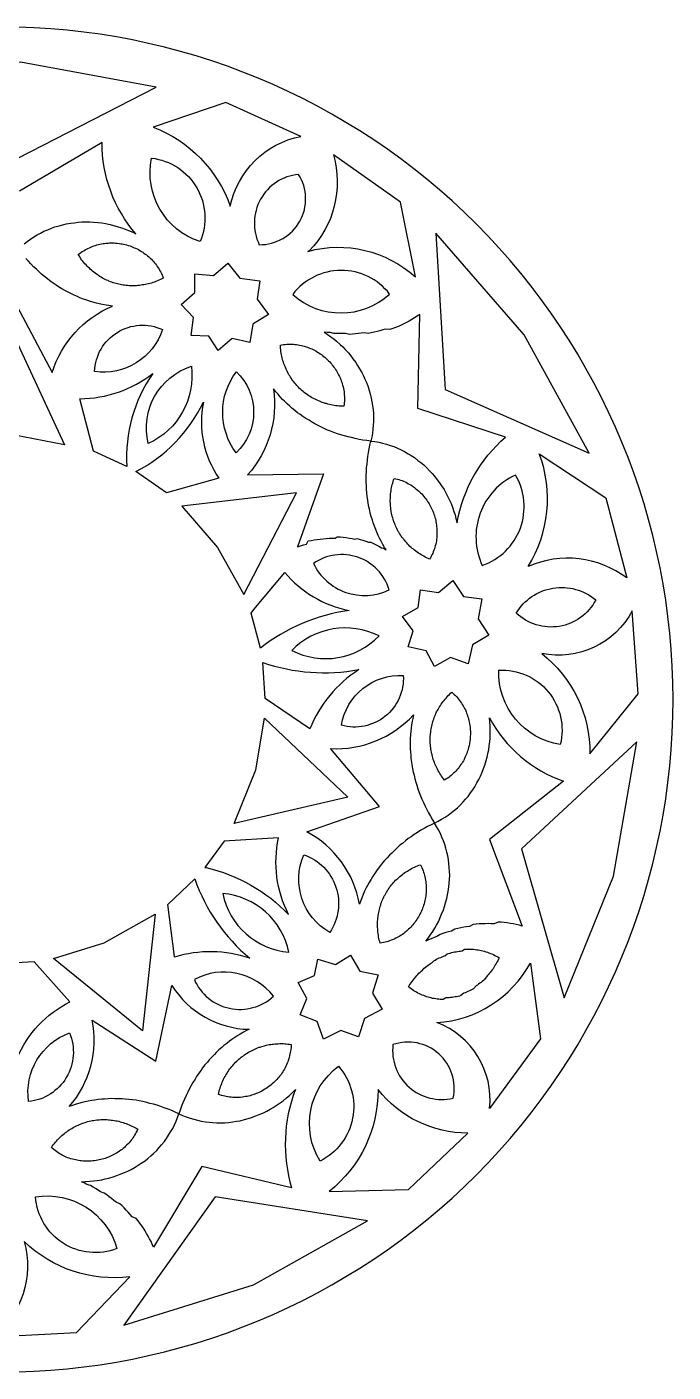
# Model space of a CAD drawing. Extents: x -168 to 168, y -168 to 168.
# Drawn here: x 6.5 to 168.5, y -168.5 to 168.5 of the extents above; entities that cross this region are included whole.
import ezdxf

# ---------------------------------------------------------------- set-up
doc = ezdxf.new("R2010")
doc.units = 0
doc.layers.add('IMPORT_-_20__CONVERTED_', color=18, linetype='CONTINUOUS')

msp = doc.modelspace()

# ---------------------------------------------------------------- linework, layer by layer
at = {"layer": 'IMPORT_-_20__CONVERTED_'}
for points in [[(0, 168.46, 0.414214), (-168.46, 0, 0.414214), (0, -168.46, 0.414214), (168.46, 0, 0.414214)], [(57.5, 123.54, -0.301617), (75.2, 141.05), (56.43, 149.57), (38.22, 143.34, -0.220287)], [(49.93, 114.69, -0.383013), (37.8, 135.6, -0.501478)], [(76.96, 112.24, -0.256836), (103.89, 105.83), (100.12, 124.57), (83.35, 136.39, -0.268777), (77.31, 112.37)], [(64.77, 113.92, 0.595872), (74.61, 131.52, 0.522629)], [(73.14, 101.46, 0.384958), (97.43, 101.55, 0.492911)], [(61.85, 56.27), (80.89, 56.53), (74.36, 38.23), (75.09, 38.49), (75.83, 38.72), (76.57, 38.94), (77.02, 39.7), (77.77, 39.86), (78.52, 39.99), (79.27, 40.1), (80.02, 40.2), (80.77, 40.27), (81.53, 40.33), (82.28, 40.37), (83.03, 40.38), (83.78, 40.38), (84.32, 40.78), (85.07, 40.72), (85.81, 40.64), (86.55, 40.55), (87.29, 40.43), (88.02, 40.3), (88.75, 40.14), (89.32, 40.3), (90.03, 40.1), (90.74, 39.87), (91.44, 39.63), (92.14, 39.37), (92.71, 39.37), (93.39, 39.06), (94.06, 38.73), (94.71, 38.38), (95.36, 38.02), (95.91, 37.87), (96.54, 37.46), (96.16, 38.03), (95.71, 38.84), (95.28, 39.65), (94.97, 40.25), (94.57, 41.08), (94.2, 41.92), (93.95, 42.55), (93.62, 43.4), (93.31, 44.27), (93.12, 44.93), (92.84, 45.8), (92.59, 46.69), (92.47, 47.38), (92.25, 48.28), (92.06, 49.19), (91.99, 49.92), (91.84, 50.84), (91.72, 51.76), (91.62, 52.69), (91.62, 53.46), (91.56, 54.4), (91.53, 55.34), (91.59, 56.17), (91.6, 57.12), (91.65, 58.07), (91.77, 58.94), (91.85, 59.91), (91.96, 60.87), (92.11, 61.84), (92.3, 62.77), (92.49, 63.74), (92.72, 64.72), (93.71, 64.59), (94.69, 64.42), (95.67, 64.18), (96.62, 63.93), (97.55, 63.66), (98.46, 63.35), (99.41, 62.92), (100.29, 62.54), (101.15, 62.13), (102.06, 61.56), (102.87, 61.08), (103.66, 60.58), (104.52, 59.9), (105.26, 59.33), (105.98, 58.74), (106.68, 58.13), (107.44, 57.3), (108.08, 56.64), (108.7, 55.95), (109.38, 55.03), (109.94, 54.3), (110.47, 53.55), (111.06, 52.56), (111.53, 51.76), (111.96, 50.96), (112.46, 49.91), (112.83, 49.06), (113.17, 48.21), (113.56, 47.12), (113.82, 46.24), (114.06, 45.35), (114.34, 44.23, -0.173907), (126.48, 65.73), (104.54, 72.92), (104.98, 96.42), (104.34, 95.98), (103.69, 95.57), (103.03, 95.17), (102.36, 94.79), (101.69, 94.42), (101.01, 94.08), (100.32, 93.76), (99.62, 93.45), (98.92, 93.17), (98.22, 92.9), (97.51, 92.65), (96.44, 92.78), (95.73, 92.55), (95.01, 92.34), (94.29, 92.15), (93.56, 91.98), (92.83, 91.83), (92.09, 91.69), (91.08, 91.85), (90.34, 91.73), (89.6, 91.64), (88.86, 91.56), (88.12, 91.5), (87.38, 91.46), (86.41, 91.65), (85.66, 91.63), (84.92, 91.63), (84.18, 91.65), (83.43, 91.68), (82.5, 91.89), (81.75, 91.95), (81.01, 92.03), (81.79, 91.53), (82.72, 90.86), (83.45, 90.3), (84.16, 89.72), (85.02, 88.95), (85.68, 88.31), (86.32, 87.65), (87.1, 86.8), (87.68, 86.08), (88.24, 85.35), (88.93, 84.44), (89.42, 83.66), (89.89, 82.86), (90.47, 81.89), (90.87, 81.06), (91.25, 80.21), (91.72, 79.2), (92.02, 78.32), (92.29, 77.43), (92.53, 76.52), (92.83, 75.48), (93, 74.55), (93.13, 73.61), (93.3, 72.56), (93.35, 71.61), (93.37, 70.65), (93.4, 69.61), (93.34, 68.65), (93.24, 67.67), (93.1, 66.7), (92.94, 65.7), (92.72, 64.73), (91.73, 64.86), (90.76, 64.99), (89.79, 65.16), (88.83, 65.36), (87.89, 65.59), (87.01, 65.77), (86.09, 66.04), (85.18, 66.33), (84.36, 66.55), (83.48, 66.88), (82.6, 67.24), (81.85, 67.49), (81, 67.88), (80.17, 68.3), (79.35, 68.74), (78.66, 69.04), (77.86, 69.51), (77.08, 70.01), (76.45, 70.36), (75.69, 70.88), (74.95, 71.43), (74.38, 71.82), (73.66, 72.39), (72.96, 72.99), (72.44, 73.43), (71.76, 74.05), (71.1, 74.69), (70.63, 75.18), (70, 75.84), (69.39, 76.53), (68.96, 77.07), (68.37, 77.78, -0.219193)], [(23.49, 82.16, -0.533034), (40.52, 92.67, -0.365008)], [(31.6, 58.38), (23.22, 62.2), (19.83, 75.34, 0.166176), (38.09, 81.68, 0.17083)], [(36.95, 64.14, -0.392703), (47.76, 83.48, -0.332074)], [(58.97, 61.8, -0.334858), (59.03, 82.1, -0.429795)], [(33.87, 57.1, 0.161968), (50.76, 74.44, 0.204555), (54.67, 55.42), (41.5, 51.77)], [(132.15, 33.3, 0.232265), (134.94, 61.53), (151.61, 50.51), (156.85, 30.45, 0.271575)], [(120.66, 33.57, 0.473013), (128.99, 56.23, 0.416658)], [(78.34, 34.07, 0.415267), (97.29, 27.47, 0.511714)], [(62.72, 21.64), (63.42, 22.57), (71.17, 31.85, 0.174104), (87.26, 22.3, 0.132401), (65.06, 12.85)], [(129.17, 21.63, -0.463451), (149.07, 24.93, -0.498811)], [(147.61, -13.59), (159.73, 1.45), (158.21, 22.21, -0.333677), (135.53, 11.55, -0.233255)], [(72.92, 12.3, 0.331822), (94.77, 15.92, 0.324923)], [(77.44, -7.36), (66.28, 0.26), (65.66, 9.25, 0.128322), (89.72, 7.48, 0.155382)], [(140.2, -11.3, -0.377907), (124.77, 7.35, -0.504153)], [(85.34, -6.44, -0.378549), (100.86, 6.04, -0.517451)], [(89.89, -51.23, 0.228281), (76.68, -33.14), (94.91, -26.84), (82.64, -12.3, 0.221864), (103.41, -3.85), (103.23, -4.75), (103.09, -5.42), (102.94, -6.32), (102.83, -7.23), (102.75, -7.9), (102.67, -8.81), (102.61, -9.73), (102.61, -10.4), (102.59, -11.32), (102.6, -12.24), (102.63, -13.16), (102.71, -13.84), (102.78, -14.76), (102.88, -15.67), (103.02, -16.37), (103.16, -17.29), (103.33, -18.2), (103.54, -18.92), (103.74, -19.83), (103.98, -20.74), (104.26, -21.48), (104.53, -22.38), (104.83, -23.28), (105.16, -24.17), (105.53, -24.94), (105.9, -25.83), (106.3, -26.7), (106.75, -27.51), (107.19, -28.38), (107.66, -29.24), (108.17, -30.1), (108.7, -30.94), (109.6, -30.48), (110.46, -30), (111.31, -29.49), (112.13, -28.96), (112.93, -28.32), (113.69, -27.73), (114.43, -27.11), (115.16, -26.35), (115.83, -25.67), (116.48, -24.98), (117.1, -24.27), (117.71, -23.37), (118.26, -22.61), (118.79, -21.84), (119.31, -20.85), (119.76, -20.04), (120.18, -19.22), (120.61, -18.16), (120.96, -17.3), (121.28, -16.44), (121.6, -15.32), (121.85, -14.44), (122.06, -13.54), (122.25, -12.64), (122.41, -11.49), (122.52, -10.57), (122.6, -9.66), (122.65, -8.49), (122.65, -7.57), (122.62, -6.65), (122.55, -5.49), (122.45, -4.58, 0.186621), (141, -20.47), (122.49, -35.04), (130.67, -56.76), (129.91, -56.56), (129.16, -56.38), (128.41, -56.22), (127.65, -56.08), (126.9, -55.96), (126.14, -55.86), (125.38, -55.79), (124.63, -55.73), (123.64, -56.2), (122.88, -56.16), (122.13, -56.14), (121.38, -56.15), (120.63, -56.17), (119.88, -56.21), (119.14, -56.27), (118.39, -56.35), (117.46, -56.83), (116.72, -56.92), (115.99, -57.04), (115.26, -57.18), (114.53, -57.33), (113.8, -57.5), (112.93, -57.99), (112.21, -58.18), (111.49, -58.39), (110.79, -58.62), (110.08, -58.86), (109.25, -59.37), (108.56, -59.63), (107.87, -59.91), (107.19, -60.21), (106.51, -60.52), (107.08, -59.8), (107.63, -59.06), (108.26, -58.09), (108.74, -57.31), (109.19, -56.51), (109.73, -55.48), (110.11, -54.64), (110.47, -53.8), (110.9, -52.72), (111.18, -51.85), (111.44, -50.97), (111.76, -49.86), (111.94, -48.96), (112.09, -48.05), (112.29, -46.93), (112.36, -46.01), (112.4, -45.08), (112.48, -43.97), (112.44, -43.04), (112.37, -42.1), (112.27, -41.17), (112.17, -40.09), (111.98, -39.16), (111.77, -38.23), (111.55, -37.2), (111.25, -36.29), (110.91, -35.39), (110.55, -34.48), (110.15, -33.54), (109.7, -32.66), (109.21, -31.8), (108.7, -30.94), (107.8, -31.38), (106.92, -31.84), (106.06, -32.32), (105.25, -32.76), (104.42, -33.28), (103.62, -33.81), (102.84, -34.38), (102.11, -34.83), (101.37, -35.42), (100.64, -36.03), (99.99, -36.5), (99.29, -37.13), (98.62, -37.78), (97.97, -38.45), (97.4, -38.95), (96.78, -39.64), (96.18, -40.35), (95.68, -40.87), (95.12, -41.6), (94.58, -42.34), (94.14, -42.89), (93.63, -43.65), (93.14, -44.43), (92.77, -45), (92.31, -45.8), (91.88, -46.61), (91.57, -47.21), (91.17, -48.04), (90.8, -48.88), (90.55, -49.51), (90.2, -50.36)], [(51.5, -42.11, -0.145125), (72.1, -53.82, -0.173656), (69.61, -34.68), (55.94, -35.48), (51.12, -42.11)], [(82.44, -58.33, -0.386006), (75.97, -38.89, -0.492298)], [(43.54, -64.52), (43.54, -64.38), (41.82, -51.34), (48.63, -44.94, 0.136448), (62.39, -64.79, 0.157436)], [(72.17, -63.31, 0.333971), (55.61, -48.61, 0.331289)], [(4.13, -89.83, -0.183504), (17.32, -75.76), (8.33, -65.67), (-0.66, -66.18, -0.117957)], [(122.49, -102.45, 0.341413), (109.26, -80.92, 0.257829), (132.7, -66.02), (135.23, -84.97)], [(48.5, -70.17, 0.514318), (68.32, -74.34, 0.36904)], [(17.11, -101.98, 0.23684), (22.9, -80.28), (38.86, -90.58), (42.89, -71.63, 0.252575), (62.23, -82.61), (61.59, -82.9), (60.79, -83.34), (60, -83.81), (59.41, -84.16), (58.64, -84.66), (57.88, -85.18), (57.33, -85.58), (56.6, -86.13), (55.88, -86.7), (55.37, -87.16), (54.67, -87.76), (54, -88.39), (53.52, -88.91), (52.86, -89.56), (52.23, -90.23), (51.78, -90.81), (51.17, -91.51), (50.58, -92.23), (50.17, -92.88), (49.6, -93.63), (49.06, -94.39), (48.68, -95.11), (48.16, -95.91), (47.67, -96.72), (47.21, -97.56), (46.85, -98.36), (46.42, -99.22), (46.01, -100.1), (45.63, -101), (45.3, -101.89), (44.95, -102.82), (44.63, -103.76), (45.54, -104.17), (46.46, -104.55), (47.43, -104.87), (48.37, -105.15), (49.31, -105.4), (50.24, -105.62), (51.28, -105.76), (52.23, -105.89), (53.17, -105.99), (54.12, -106.06), (55.19, -106.01), (56.13, -106), (57.07, -105.95), (58.16, -105.78), (59.08, -105.65), (59.99, -105.5), (61.08, -105.2), (61.98, -104.97), (62.86, -104.71), (63.92, -104.29), (64.78, -103.96), (65.63, -103.6), (66.66, -103.07), (67.47, -102.64), (68.26, -102.18), (69.24, -101.56), (69.99, -101.03), (70.73, -100.48), (71.63, -99.77), (72.32, -99.16), (72.99, -98.52), (73.81, -97.72, 0.165663), (72.88, -122.35), (50.39, -116.95), (38.29, -137.17), (37.97, -136.46), (37.64, -135.76), (37.29, -135.07), (36.93, -134.39), (36.55, -133.73), (36.15, -133.08), (35.74, -132.44), (35.31, -131.81), (34.87, -131.2), (34.41, -130.6), (33.94, -130.01), (32.95, -129.57), (32.46, -129), (31.96, -128.44), (31.45, -127.89), (30.92, -127.36), (30.38, -126.84), (29.83, -126.34), (28.87, -125.94), (28.3, -125.46), (27.73, -124.98), (27.14, -124.53), (26.54, -124.09), (25.94, -123.66), (25, -123.3), (24.38, -122.89), (23.75, -122.5), (23.11, -122.12), (22.46, -121.75), (21.55, -121.45), (20.89, -121.1), (20.22, -120.77), (21.14, -120.76), (22.3, -120.68), (23.21, -120.59), (24.13, -120.48), (25.28, -120.27), (26.17, -120.08), (27.07, -119.86), (28.19, -119.55), (29.06, -119.25), (29.92, -118.92), (31, -118.51), (31.83, -118.1), (32.64, -117.68), (33.66, -117.16), (34.44, -116.66), (35.21, -116.14), (36.15, -115.53), (36.86, -114.94), (37.57, -114.32), (38.25, -113.68), (39.06, -112.95), (39.69, -112.25), (40.3, -111.52), (41, -110.72), (41.54, -109.94), (42.06, -109.13), (42.56, -108.3), (43.09, -107.42), (43.51, -106.54), (43.91, -105.63), (44.3, -104.71), (44.62, -103.76), (43.71, -103.35), (42.82, -102.95), (41.9, -102.59), (40.98, -102.26), (40.14, -101.93), (39.21, -101.64), (38.29, -101.38), (37.36, -101.16), (36.56, -100.9), (35.63, -100.72), (34.7, -100.56), (33.93, -100.38), (33, -100.26), (32.07, -100.18), (31.14, -100.12), (30.41, -100.01), (29.48, -99.99), (28.56, -100), (27.85, -99.96), (26.93, -100), (26.01, -100.08), (25.32, -100.1), (24.41, -100.21), (23.5, -100.34), (22.84, -100.44), (21.93, -100.61), (21.04, -100.81), (20.39, -100.97), (19.5, -101.2), (18.62, -101.46), (17.98, -101.69)], [(6.97, -100.7, -0.354054), (17.22, -83.51, -0.503691)], [(113.35, -99.84, 0.585189), (98.26, -86.45, 0.522039)], [(80, -115.6, -0.391834), (84.64, -91.88, -0.492892)], [(82.28, -123.22), (102.17, -122.71), (117.04, -108.62, -0.228966), (94.52, -97.69, -0.231591)], [(8.7, -124.58, -0.380051), (29.12, -137.53, -0.502864)], [(-1.84, -159.63), (18.95, -158.53), (32.31, -144.6, -0.226115), (5.88, -135.78, -0.299293)]]:
    msp.add_lwpolyline(points, format="xyb", close=True, dxfattribs=at)
for points in [[(4.3, 135.61), (38.95, 153.36), (4.91, 159.63), (-28.36, 156.31)], [(111.36, 77.65), (147.43, 61.68), (131.12, 91.35), (109.05, 116.82)], [(40.73, 105.54), (40.37, 105.35), (39.99, 105.17), (39.62, 105), (39.24, 104.85), (38.86, 104.7), (38.48, 104.57), (38.14, 104.43), (37.76, 104.31), (37.38, 104.2), (37, 104.1), (36.61, 104.02), (36.23, 103.94), (35.84, 103.87), (35.45, 103.82), (35.07, 103.77), (34.77, 103.7), (34.38, 103.67), (33.99, 103.64), (33.61, 103.63), (33.22, 103.63), (32.84, 103.63), (32.45, 103.65), (32.18, 103.64), (31.8, 103.67), (31.42, 103.7), (31.04, 103.75), (30.66, 103.81), (30.28, 103.87), (29.91, 103.95), (29.54, 104.03), (29.28, 104.08), (28.92, 104.18), (28.55, 104.28), (28.18, 104.4), (27.82, 104.52), (27.46, 104.65), (27.11, 104.79), (26.87, 104.91), (26.52, 105.06), (26.17, 105.22), (25.83, 105.39), (25.49, 105.57), (25.16, 105.76), (24.82, 105.95), (24.6, 106.13), (24.28, 106.34), (23.95, 106.56), (23.64, 106.78), (23.33, 107.01), (23.02, 107.26), (22.72, 107.5), (22.43, 107.76), (22.21, 108.02), (21.92, 108.29), (21.64, 108.56), (21.36, 108.85), (21.1, 109.15), (20.83, 109.45), (20.58, 109.76), (20.33, 110.08), (20.09, 110.41), (19.88, 110.75), (19.64, 111.09), (19.42, 111.44), (19.74, 111.7), (20.07, 111.94), (20.43, 112.17), (20.77, 112.39), (21.12, 112.6), (21.48, 112.79), (21.83, 112.98), (22.19, 113.16), (22.55, 113.32), (22.92, 113.47), (23.28, 113.62), (23.73, 113.73), (24.1, 113.84), (24.48, 113.94), (24.86, 114.04), (25.23, 114.12), (25.62, 114.19), (26, 114.25), (26.38, 114.31), (26.87, 114.32), (27.25, 114.34), (27.63, 114.35), (28.02, 114.35), (28.4, 114.34), (28.78, 114.33), (29.16, 114.3), (29.66, 114.23), (30.04, 114.17), (30.41, 114.1), (30.79, 114.03), (31.16, 113.94), (31.53, 113.85), (31.9, 113.74), (32.38, 113.6), (32.74, 113.46), (33.09, 113.32), (33.45, 113.17), (33.79, 113.01), (34.14, 112.84), (34.48, 112.67), (34.81, 112.48), (35.25, 112.24), (35.57, 112.03), (35.88, 111.81), (36.19, 111.58), (36.5, 111.35), (36.79, 111.1), (37.08, 110.85), (37.46, 110.55), (37.73, 110.28), (38, 109.99), (38.25, 109.7), (38.51, 109.4), (38.75, 109.09), (38.99, 108.77), (39.22, 108.45), (39.44, 108.11), (39.69, 107.75), (39.89, 107.4), (40.07, 107.04), (40.25, 106.68), (40.42, 106.3), (40.58, 105.92)], [(48.31, 95.66), (45.16, 98.9), (48.63, 101.98), (48.6, 106.61), (53.33, 106.23), (56.88, 109.32), (59.93, 105.56), (64.93, 104.9), (64.21, 100.26), (67.07, 96.47), (63.13, 94.02), (62.38, 89.45), (57.95, 90.38), (54.44, 87.42), (52.11, 90.98), (47.68, 91.13)], [(3.67, 90.29), (16, 63.78), (3.06, 66.27), (-11.14, 64.99)], [(85.98, 73.45), (85.56, 73.46), (85.15, 73.48), (84.75, 73.5), (84.35, 73.54), (83.95, 73.59), (83.55, 73.65), (83.15, 73.72), (82.76, 73.8), (82.37, 73.89), (81.99, 73.99), (81.61, 74.1), (81.28, 74.16), (80.91, 74.28), (80.54, 74.41), (80.18, 74.55), (79.82, 74.7), (79.47, 74.86), (79.12, 75.02), (78.77, 75.2), (78.5, 75.3), (78.16, 75.49), (77.83, 75.68), (77.5, 75.88), (77.18, 76.09), (76.87, 76.31), (76.56, 76.53), (76.33, 76.68), (76.03, 76.91), (75.74, 77.16), (75.45, 77.4), (75.16, 77.66), (74.89, 77.92), (74.62, 78.19), (74.44, 78.38), (74.18, 78.66), (73.92, 78.95), (73.67, 79.24), (73.43, 79.53), (73.2, 79.84), (72.97, 80.15), (72.84, 80.39), (72.62, 80.7), (72.41, 81.03), (72.21, 81.35), (72.02, 81.69), (71.83, 82.03), (71.66, 82.37), (71.49, 82.72), (71.4, 83.02), (71.24, 83.37), (71.09, 83.73), (70.95, 84.1), (70.83, 84.47), (70.71, 84.85), (70.6, 85.23), (70.5, 85.61), (70.44, 85.97), (70.35, 86.36), (70.27, 86.75), (70.21, 87.15), (70.15, 87.56), (70.1, 87.97), (70.07, 88.38), (70.05, 88.79), (70.46, 88.86), (70.87, 88.91), (71.27, 88.95), (71.68, 88.98), (72.08, 89), (72.49, 89.01), (72.89, 89.01), (73.33, 88.96), (73.72, 88.92), (74.12, 88.88), (74.51, 88.83), (74.89, 88.76), (75.28, 88.69), (75.66, 88.6), (76.04, 88.5), (76.48, 88.34), (76.85, 88.22), (77.21, 88.09), (77.57, 87.94), (77.92, 87.79), (78.27, 87.63), (78.62, 87.46), (78.96, 87.29), (79.37, 87.02), (79.7, 86.82), (80.02, 86.61), (80.33, 86.39), (80.64, 86.16), (80.94, 85.93), (81.24, 85.69), (81.61, 85.35), (81.88, 85.09), (82.15, 84.82), (82.42, 84.54), (82.67, 84.26), (82.92, 83.97), (83.16, 83.67), (83.47, 83.28), (83.69, 82.97), (83.9, 82.65), (84.1, 82.33), (84.3, 81.99), (84.48, 81.66), (84.66, 81.31), (84.89, 80.9), (85.04, 80.54), (85.19, 80.18), (85.32, 79.82), (85.44, 79.45), (85.55, 79.07), (85.66, 78.7), (85.75, 78.32), (85.88, 77.88), (85.94, 77.49), (86, 77.1), (86.04, 76.7), (86.07, 76.31), (86.09, 75.91), (86.1, 75.5), (86.1, 75.1), (86.09, 74.69), (86.07, 74.27), (86.03, 73.86)], [(107.46, 35.14), (107.09, 35.31), (106.71, 35.49), (106.35, 35.68), (105.99, 35.88), (105.65, 36.05), (105.3, 36.25), (104.96, 36.47), (104.63, 36.69), (104.31, 36.92), (103.99, 37.15), (103.68, 37.4), (103.38, 37.65), (103.11, 37.83), (102.82, 38.09), (102.53, 38.36), (102.26, 38.63), (101.99, 38.91), (101.73, 39.2), (101.48, 39.49), (101.23, 39.79), (101.03, 39.99), (100.8, 40.29), (100.57, 40.6), (100.35, 40.92), (100.14, 41.24), (99.94, 41.56), (99.75, 41.89), (99.61, 42.12), (99.43, 42.45), (99.25, 42.79), (99.09, 43.13), (98.93, 43.48), (98.78, 43.83), (98.64, 44.19), (98.51, 44.55), (98.43, 44.79), (98.31, 45.16), (98.2, 45.52), (98.1, 45.89), (98.01, 46.26), (97.92, 46.64), (97.85, 47.01), (97.83, 47.29), (97.77, 47.67), (97.71, 48.05), (97.67, 48.44), (97.64, 48.82), (97.61, 49.21), (97.6, 49.6), (97.6, 49.99), (97.64, 50.31), (97.64, 50.7), (97.67, 51.09), (97.69, 51.48), (97.74, 51.88), (97.79, 52.27), (97.85, 52.66), (97.93, 53.06), (98.02, 53.42), (98.11, 53.82), (98.21, 54.21), (98.32, 54.61), (98.44, 55), (98.57, 55.39), (98.98, 55.3), (99.38, 55.2), (99.77, 55.09), (100.16, 54.96), (100.54, 54.83), (100.94, 54.65), (101.3, 54.49), (101.66, 54.32), (102.02, 54.14), (102.37, 53.95), (102.71, 53.75), (103.04, 53.55), (103.37, 53.33), (103.73, 53.04), (104.04, 52.8), (104.34, 52.55), (104.64, 52.3), (104.92, 52.04), (105.2, 51.78), (105.47, 51.5), (105.74, 51.22), (106.04, 50.84), (106.28, 50.54), (106.51, 50.24), (106.74, 49.93), (106.96, 49.61), (107.17, 49.29), (107.37, 48.97), (107.61, 48.52), (107.78, 48.19), (107.95, 47.84), (108.11, 47.49), (108.25, 47.14), (108.39, 46.79), (108.52, 46.43), (108.64, 46.07), (108.8, 45.59), (108.89, 45.22), (108.97, 44.85), (109.05, 44.47), (109.11, 44.09), (109.17, 43.71), (109.21, 43.33), (109.28, 42.85), (109.29, 42.46), (109.3, 42.08), (109.29, 41.69), (109.28, 41.3), (109.25, 40.91), (109.22, 40.53), (109.17, 40.14), (109.14, 39.68), (109.06, 39.29), (108.97, 38.91), (108.87, 38.52), (108.76, 38.14), (108.64, 37.76), (108.51, 37.38), (108.37, 37), (108.22, 36.6), (108.05, 36.23), (107.87, 35.87), (107.67, 35.5)], [(54.31, 38.1), (60.91, 26.33), (74.07, 51.8), (45.37, 48.41)], [(104.58, 23.08), (105.14, 27.45), (109.69, 26.77), (113.25, 29.8), (115.97, 25.77), (120.57, 25.18), (119.62, 20.2), (122.25, 16.12), (118.19, 13.68), (117.08, 8.94), (112.68, 10.51), (108.67, 8.26), (106.59, 12.15), (102.07, 13.2), (103.34, 17.21), (100.67, 20.75)], [(111.2, -20.2), (110.95, -19.87), (110.7, -19.55), (110.46, -19.22), (110.24, -18.88), (110.02, -18.53), (109.81, -18.19), (109.62, -17.84), (109.44, -17.48), (109.26, -17.12), (109.1, -16.76), (108.93, -16.47), (108.78, -16.11), (108.64, -15.74), (108.5, -15.37), (108.38, -15), (108.27, -14.63), (108.17, -14.26), (108.08, -13.88), (107.98, -13.61), (107.9, -13.23), (107.83, -12.85), (107.77, -12.47), (107.72, -12.09), (107.68, -11.71), (107.65, -11.33), (107.63, -10.95), (107.6, -10.69), (107.59, -10.3), (107.59, -9.92), (107.6, -9.54), (107.62, -9.16), (107.65, -8.78), (107.68, -8.4), (107.72, -8.15), (107.77, -7.77), (107.83, -7.39), (107.9, -7.02), (107.97, -6.64), (108.06, -6.27), (108.16, -5.9), (108.26, -5.53), (108.37, -5.28), (108.48, -4.91), (108.61, -4.55), (108.75, -4.19), (108.89, -3.83), (109.05, -3.48), (109.21, -3.13), (109.39, -2.78), (109.56, -2.52), (109.75, -2.18), (109.94, -1.84), (110.15, -1.51), (110.36, -1.17), (110.59, -0.85), (110.82, -0.53), (111.06, -0.21), (111.32, 0.1), (111.57, 0.37), (111.84, 0.68), (112.11, 0.98), (112.4, 1.27), (112.69, 1.56), (113, 1.84), (113.31, 1.57), (113.61, 1.29), (113.9, 1), (114.19, 0.71), (114.46, 0.41), (114.72, 0.06), (114.97, -0.26), (115.2, -0.58), (115.43, -0.91), (115.64, -1.24), (115.85, -1.58), (116.05, -1.92), (116.23, -2.26), (116.41, -2.61), (116.57, -3.05), (116.72, -3.41), (116.86, -3.78), (116.98, -4.14), (117.1, -4.51), (117.21, -4.88), (117.31, -5.25), (117.4, -5.62), (117.47, -6.11), (117.53, -6.49), (117.58, -6.87), (117.62, -7.25), (117.65, -7.63), (117.67, -8.02), (117.68, -8.4), (117.68, -8.78), (117.65, -9.29), (117.62, -9.67), (117.58, -10.05), (117.54, -10.42), (117.48, -10.8), (117.41, -11.18), (117.33, -11.55), (117.23, -12.05), (117.13, -12.41), (117.01, -12.78), (116.89, -13.14), (116.75, -13.5), (116.61, -13.86), (116.45, -14.21), (116.29, -14.56), (116.1, -15), (115.91, -15.34), (115.71, -15.67), (115.5, -16), (115.28, -16.32), (115.06, -16.64), (114.82, -16.95), (114.58, -17.26), (114.31, -17.63), (114.04, -17.91), (113.76, -18.2), (113.47, -18.47), (113.17, -18.74), (112.87, -19), (112.55, -19.26), (112.23, -19.51), (111.89, -19.75), (111.55, -19.99)], [(63.91, -17.61), (66.11, -4.66), (86.96, -24.47), (58.51, -31.09)], [(130.44, -37.41), (141.17, -74.7), (153.49, -44.26), (159.39, -10.57)], [(95.06, -61.05), (94.95, -60.65), (94.85, -60.25), (94.76, -59.85), (94.68, -59.45), (94.61, -59.05), (94.55, -58.65), (94.51, -58.25), (94.48, -57.86), (94.45, -57.46), (94.41, -57.12), (94.39, -56.72), (94.39, -56.33), (94.4, -55.94), (94.42, -55.55), (94.45, -55.16), (94.49, -54.77), (94.55, -54.39), (94.56, -54.09), (94.62, -53.71), (94.69, -53.33), (94.77, -52.96), (94.86, -52.58), (94.96, -52.21), (95.07, -51.85), (95.19, -51.48), (95.26, -51.22), (95.39, -50.86), (95.52, -50.51), (95.67, -50.15), (95.83, -49.81), (95.99, -49.46), (96.17, -49.12), (96.29, -48.89), (96.47, -48.56), (96.66, -48.23), (96.86, -47.9), (97.07, -47.58), (97.29, -47.27), (97.51, -46.96), (97.69, -46.75), (97.92, -46.45), (98.16, -46.15), (98.41, -45.86), (98.67, -45.57), (98.94, -45.29), (99.21, -45.02), (99.45, -44.84), (99.73, -44.58), (100.02, -44.32), (100.32, -44.07), (100.63, -43.82), (100.94, -43.58), (101.26, -43.36), (101.58, -43.13), (101.89, -42.98), (102.23, -42.76), (102.57, -42.56), (102.92, -42.36), (103.28, -42.17), (103.64, -41.99), (104.01, -41.82), (104.39, -41.66), (104.77, -41.51), (105.16, -41.37), (105.34, -41.75), (105.51, -42.12), (105.67, -42.5), (105.81, -42.88), (105.95, -43.26), (106.07, -43.65), (106.18, -44.03), (106.28, -44.42), (106.37, -44.81), (106.42, -45.25), (106.48, -45.64), (106.53, -46.03), (106.57, -46.42), (106.59, -46.81), (106.61, -47.2), (106.62, -47.59), (106.61, -47.98), (106.55, -48.45), (106.51, -48.83), (106.47, -49.22), (106.42, -49.6), (106.35, -49.98), (106.28, -50.35), (106.2, -50.73), (106.05, -51.2), (105.94, -51.57), (105.82, -51.93), (105.69, -52.29), (105.55, -52.64), (105.4, -53), (105.25, -53.34), (105.02, -53.79), (104.84, -54.13), (104.65, -54.46), (104.45, -54.79), (104.24, -55.11), (104.03, -55.42), (103.8, -55.73), (103.52, -56.14), (103.27, -56.43), (103.01, -56.71), (102.75, -56.99), (102.48, -57.27), (102.2, -57.53), (101.92, -57.79), (101.63, -58.04), (101.27, -58.37), (100.96, -58.6), (100.64, -58.82), (100.32, -59.03), (99.99, -59.24), (99.65, -59.44), (99.3, -59.63), (98.95, -59.81), (98.56, -60.02), (98.19, -60.18), (97.82, -60.32), (97.44, -60.45), (97.06, -60.58), (96.67, -60.69), (96.28, -60.8), (95.88, -60.89), (95.47, -60.98)], [(35.53, -82.98), (13.22, -64.88), (25.9, -60.95), (38.65, -53.77)], [(102.13, -71.98), (102.35, -71.63), (102.57, -71.28), (102.81, -70.95), (103.05, -70.62), (103.3, -70.3), (103.56, -69.99), (103.98, -69.44), (104.24, -69.14), (104.52, -68.86), (104.79, -68.57), (105.08, -68.3), (105.37, -68.03), (105.66, -67.78), (106.12, -67.27), (106.43, -67.03), (106.74, -66.79), (107.05, -66.56), (107.37, -66.34), (107.69, -66.13), (108.02, -65.93), (108.52, -65.45), (108.86, -65.26), (109.19, -65.08), (109.54, -64.91), (109.88, -64.74), (110.23, -64.58), (110.58, -64.44), (110.94, -64.3), (111.3, -64.17), (111.85, -63.72), (112.21, -63.61), (112.58, -63.5), (112.95, -63.4), (113.32, -63.31), (113.69, -63.23), (114.07, -63.16), (114.44, -63.1), (114.82, -63.04), (115.2, -63), (115.58, -62.97), (116.18, -62.55), (116.57, -62.52), (116.95, -62.51), (117.34, -62.51), (117.72, -62.52), (118.11, -62.54), (118.49, -62.57), (118.88, -62.61), (119.26, -62.66), (119.65, -62.72), (120.03, -62.79), (120.41, -62.87), (120.8, -62.96), (121.18, -63.06), (121.56, -63.18), (121.93, -63.3), (122.31, -63.44), (122.68, -63.58), (123.06, -63.74), (123.43, -63.91), (123.79, -64.08), (124.15, -64.27), (124.52, -64.47), (124.87, -64.68), (124.7, -65.06), (124.51, -65.43), (124.32, -65.79), (124.12, -66.15), (123.91, -66.49), (123.37, -67.42), (123.13, -67.74), (122.89, -68.06), (122.64, -68.37), (122.38, -68.67), (122.12, -68.96), (121.85, -69.25), (121.24, -70.09), (120.95, -70.35), (120.66, -70.6), (120.35, -70.85), (120.05, -71.08), (119.73, -71.31), (119.41, -71.53), (119.09, -71.74), (118.43, -72.47), (118.1, -72.65), (117.75, -72.83), (117.41, -72.99), (117.06, -73.15), (116.7, -73.3), (116.35, -73.43), (115.99, -73.56), (115.31, -74.17), (114.94, -74.27), (114.57, -74.36), (114.2, -74.44), (113.82, -74.51), (113.45, -74.58), (113.07, -74.63), (112.69, -74.67), (112.31, -74.71), (111.93, -74.73), (111.55, -74.75), (110.88, -75.16), (110.5, -75.15), (110.11, -75.12), (109.73, -75.09), (109.35, -75.04), (108.97, -74.99), (108.59, -74.92), (108.21, -74.85), (107.83, -74.76), (107.45, -74.67), (107.08, -74.56), (106.71, -74.45), (106.33, -74.32), (105.97, -74.18), (105.6, -74.03), (105.24, -73.87), (104.88, -73.71), (104.52, -73.53), (104.17, -73.34), (103.82, -73.14), (103.47, -72.93), (103.13, -72.71), (102.79, -72.47), (102.46, -72.23)], [(83.9, -66.41), (87.64, -64.07), (89.97, -68.06), (94.54, -68.93), (93.15, -73.59), (95.57, -77.54), (91.14, -79.93), (89.64, -84.53), (85.2, -82.93), (80.84, -85.06), (79.26, -80.66), (74.98, -78.98), (76.69, -74.9), (74.48, -70.9), (78.57, -69.17), (79.48, -65.03)], [(54.53, -98.92), (54.62, -98.51), (54.72, -98.11), (54.84, -97.72), (54.96, -97.33), (55.09, -96.95), (55.24, -96.57), (55.35, -96.22), (55.5, -95.85), (55.66, -95.49), (55.83, -95.13), (56.01, -94.78), (56.2, -94.44), (56.4, -94.1), (56.6, -93.77), (56.74, -93.49), (56.96, -93.16), (57.18, -92.85), (57.41, -92.53), (57.65, -92.23), (57.89, -91.93), (58.15, -91.64), (58.41, -91.36), (58.58, -91.14), (58.84, -90.86), (59.12, -90.6), (59.4, -90.34), (59.68, -90.08), (59.98, -89.84), (60.27, -89.6), (60.48, -89.43), (60.78, -89.21), (61.09, -88.98), (61.41, -88.77), (61.73, -88.57), (62.06, -88.37), (62.39, -88.18), (62.63, -88.06), (62.97, -87.89), (63.31, -87.71), (63.66, -87.55), (64.01, -87.4), (64.36, -87.25), (64.72, -87.12), (65, -87.06), (65.37, -86.93), (65.74, -86.81), (66.11, -86.71), (66.48, -86.61), (66.86, -86.52), (67.24, -86.45), (67.63, -86.38), (67.96, -86.37), (68.35, -86.31), (68.74, -86.26), (69.13, -86.23), (69.53, -86.21), (69.93, -86.19), (70.33, -86.19), (70.73, -86.2), (71.14, -86.22), (71.52, -86.26), (71.93, -86.29), (72.34, -86.33), (72.75, -86.39), (72.74, -86.8), (72.72, -87.21), (72.68, -87.62), (72.61, -88.05), (72.54, -88.44), (72.46, -88.84), (72.38, -89.23), (72.28, -89.62), (72.17, -90), (72.05, -90.38), (71.92, -90.75), (71.79, -91.12), (71.57, -91.53), (71.41, -91.88), (71.24, -92.23), (71.05, -92.57), (70.86, -92.91), (70.66, -93.24), (70.46, -93.57), (70.24, -93.89), (69.93, -94.26), (69.69, -94.56), (69.44, -94.85), (69.19, -95.14), (68.93, -95.42), (68.66, -95.69), (68.39, -95.96), (68.01, -96.28), (67.71, -96.53), (67.41, -96.76), (67.11, -96.99), (66.8, -97.21), (66.48, -97.43), (66.16, -97.63), (65.73, -97.89), (65.4, -98.07), (65.06, -98.25), (64.71, -98.41), (64.36, -98.56), (64, -98.71), (63.65, -98.84), (63.19, -99.03), (62.82, -99.14), (62.45, -99.24), (62.08, -99.32), (61.7, -99.41), (61.32, -99.47), (60.94, -99.54), (60.55, -99.59), (60.09, -99.66), (59.7, -99.68), (59.31, -99.69), (58.92, -99.69), (58.52, -99.68), (58.13, -99.66), (57.73, -99.63), (57.33, -99.58), (56.9, -99.54), (56.5, -99.47), (56.11, -99.38), (55.71, -99.28), (55.31, -99.17), (54.92, -99.05)], [(12.67, -112.21), (12.91, -111.87), (13.16, -111.54), (13.42, -111.22), (13.68, -110.91), (13.95, -110.61), (14.19, -110.32), (14.46, -110.03), (14.75, -109.75), (15.04, -109.48), (15.33, -109.21), (15.63, -108.96), (15.94, -108.71), (16.25, -108.48), (16.57, -108.25), (16.8, -108.04), (17.13, -107.82), (17.45, -107.62), (17.78, -107.42), (18.12, -107.23), (18.46, -107.05), (18.81, -106.88), (19.15, -106.72), (19.39, -106.58), (19.74, -106.42), (20.1, -106.28), (20.46, -106.15), (20.82, -106.02), (21.18, -105.91), (21.55, -105.8), (21.79, -105.73), (22.16, -105.63), (22.54, -105.55), (22.91, -105.47), (23.29, -105.41), (23.66, -105.35), (24.04, -105.3), (24.42, -105.26), (24.68, -105.26), (25.06, -105.23), (25.45, -105.21), (25.83, -105.2), (26.21, -105.21), (26.6, -105.22), (26.98, -105.24), (27.26, -105.29), (27.65, -105.33), (28.03, -105.37), (28.42, -105.42), (28.8, -105.49), (29.18, -105.56), (29.56, -105.65), (29.94, -105.74), (30.25, -105.86), (30.63, -105.97), (31.01, -106.08), (31.39, -106.21), (31.76, -106.35), (32.13, -106.5), (32.5, -106.66), (32.87, -106.83), (33.24, -107.02), (33.58, -107.21), (33.94, -107.4), (34.31, -107.61), (34.14, -107.99), (33.96, -108.36), (33.75, -108.73), (33.54, -109.08), (33.33, -109.43), (33.11, -109.76), (32.88, -110.09), (32.64, -110.41), (32.39, -110.73), (32.14, -111.03), (31.88, -111.33), (31.54, -111.63), (31.26, -111.9), (30.97, -112.17), (30.68, -112.43), (30.38, -112.67), (30.07, -112.91), (29.76, -113.14), (29.45, -113.37), (29.02, -113.6), (28.69, -113.8), (28.36, -113.99), (28.02, -114.16), (27.67, -114.33), (27.33, -114.49), (26.97, -114.64), (26.5, -114.81), (26.14, -114.94), (25.78, -115.05), (25.41, -115.16), (25.04, -115.25), (24.67, -115.34), (24.29, -115.41), (23.92, -115.48), (23.42, -115.55), (23.04, -115.59), (22.66, -115.62), (22.27, -115.64), (21.89, -115.65), (21.51, -115.65), (21.12, -115.64), (20.63, -115.63), (20.25, -115.59), (19.87, -115.54), (19.49, -115.48), (19.11, -115.41), (18.73, -115.33), (18.35, -115.24), (17.98, -115.13), (17.52, -115.03), (17.15, -114.9), (16.79, -114.76), (16.42, -114.61), (16.06, -114.44), (15.71, -114.27), (15.35, -114.09), (15, -113.9), (14.66, -113.69), (14.28, -113.48), (13.95, -113.24), (13.62, -113), (13.3, -112.75), (12.98, -112.48)], [(63.35, -146.58), (91.9, -130.58), (53.72, -124.54), (30.81, -156.67)]]:
    msp.add_lwpolyline(points, close=True, dxfattribs=at)
for points in [[(5.87, 114.12), (6.64, 114.74), (7.42, 115.32), (8.3, 115.86), (9.12, 116.37), (9.96, 116.84), (10.8, 117.29), (11.79, 117.67), (12.67, 118.04), (13.55, 118.37), (14.61, 118.64), (15.51, 118.9), (16.41, 119.12), (17.52, 119.28), (18.44, 119.42), (19.36, 119.53), (20.28, 119.62), (21.43, 119.61), (22.35, 119.61), (23.27, 119.58), (24.42, 119.45), (25.33, 119.35), (26.24, 119.21), (27.38, 118.97), (28.27, 118.75), (29.16, 118.51), (30.27, 118.16), (31.13, 117.84), (31.99, 117.5), (33.05, 117.04), (33.87, 116.62, -0.182656), (25.39, 139.5), (4.71, 127.33)], [(3.98, 98.58), (12.86, 81.92, -0.220403), (27.99, 98.51), (27.08, 98.65), (26.41, 98.74), (25.5, 98.92), (24.61, 99.12), (23.96, 99.28), (23.07, 99.52), (22.19, 99.78), (21.56, 100.01), (20.69, 100.31), (19.83, 100.63), (19.21, 100.92), (18.36, 101.28), (17.52, 101.67), (16.91, 102.03), (16.09, 102.45), (15.27, 102.9), (14.48, 103.37), (13.88, 103.81), (13.09, 104.32), (12.32, 104.85), (11.73, 105.37), (10.97, 105.93), (10.23, 106.52), (9.64, 107.12), (8.92, 107.75), (8.21, 108.4), (7.53, 109.08), (6.93, 109.77), (6.26, 110.49)]]:
    msp.add_lwpolyline(points, format="xyb", dxfattribs=at)

doc.saveas('drawing.dxf')
